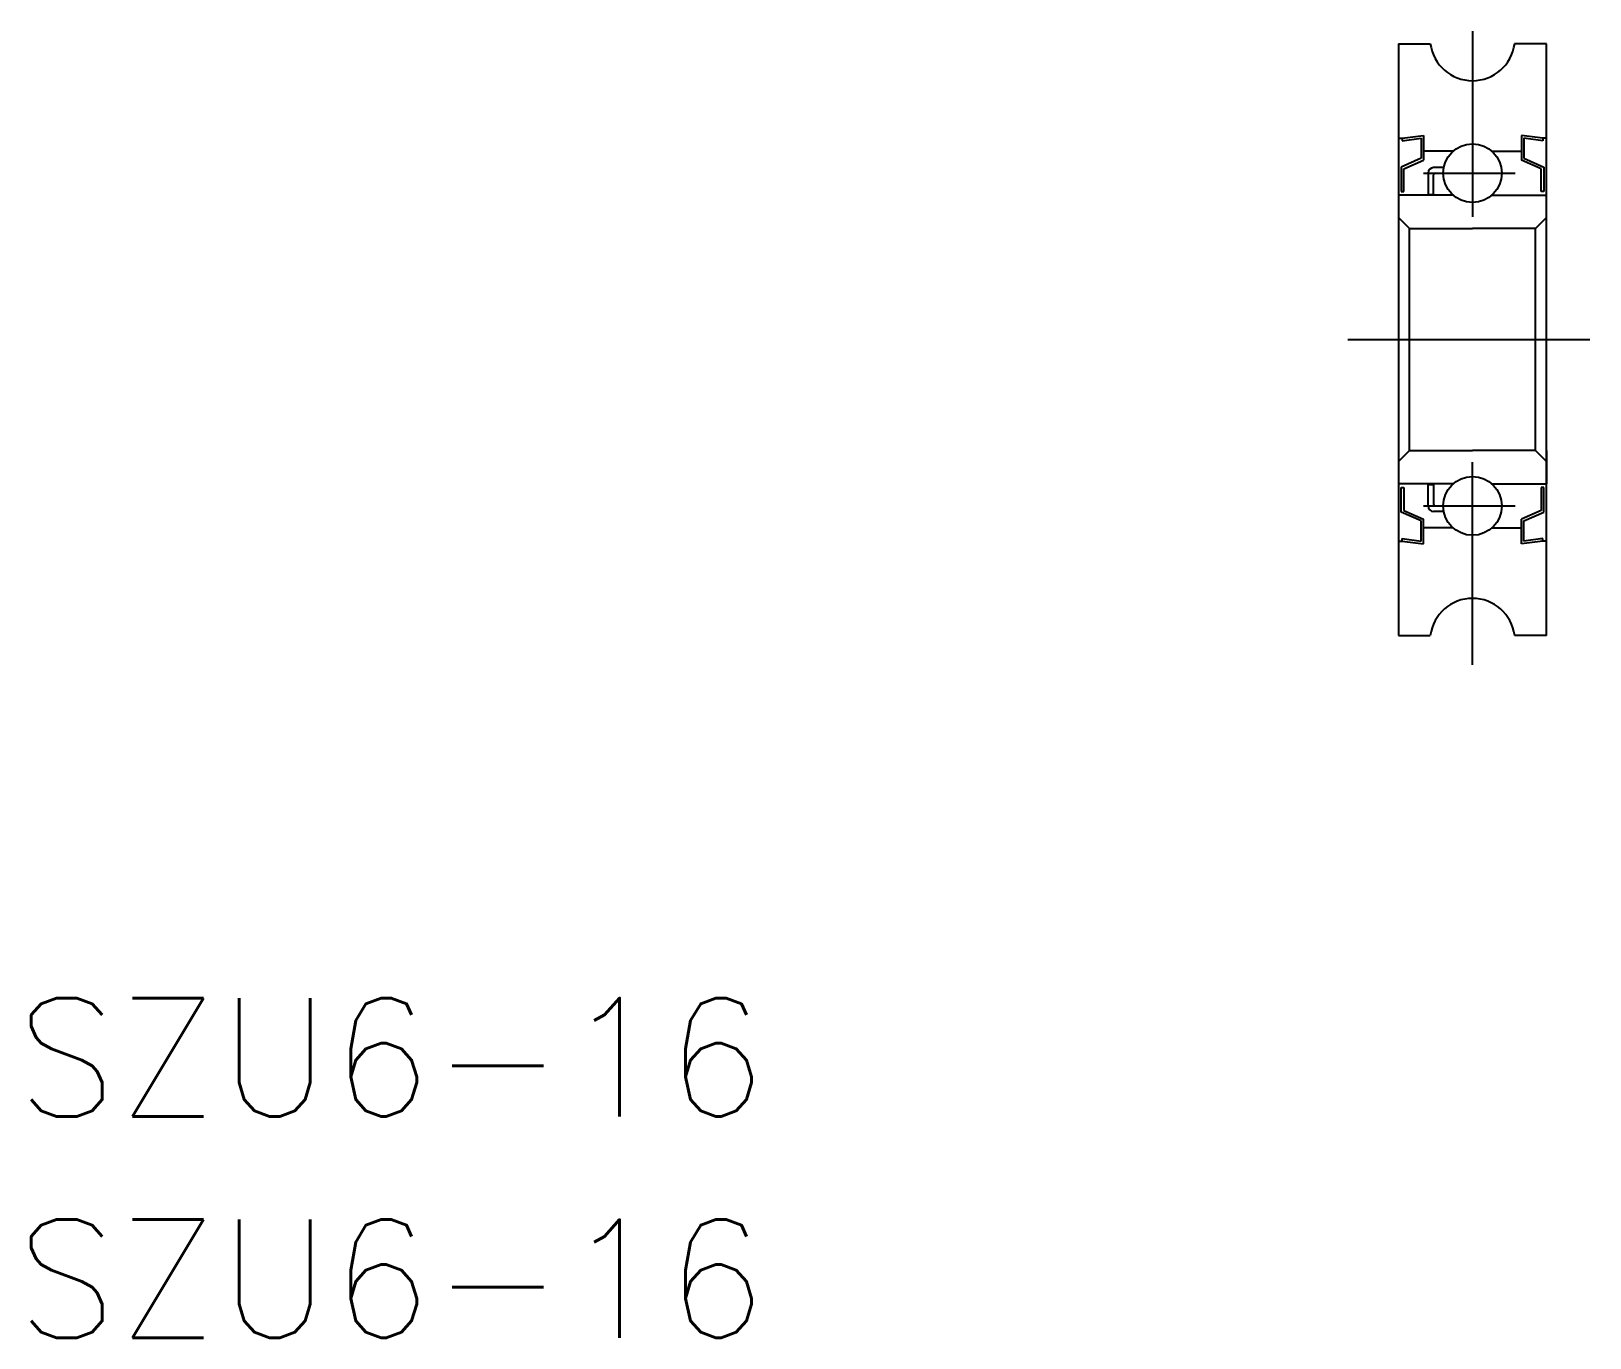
# Model space of a CAD drawing. Extents: x 76.2 to 118.3, y 147.8 to 183.1.
import ezdxf

# ---------------------------------------------------------------- set-up
doc = ezdxf.new("R2010")
doc.units = 0
doc.linetypes.add('CENTER', pattern=[17.5, 13, -1.5, 1.5, -1.5])
doc.layers.get('0').update_dxf_attribs({"linetype": 'CONTINUOUS'})
doc.layers.add('CENTER', color=1, linetype='CENTER')
doc.styles.get("Standard").update_dxf_attribs({"font": 'txt.shx', "bigfont": '@extfont2.shx'})

msp = doc.modelspace()

# ---------------------------------------------------------------- linework, layer by layer
at = {"color": 7, "linetype": 'CONTINUOUS'}
for p, q in [((113.145, 182.785), (113.674, 182.785)), ((113.145, 182.785), (113.145, 166.785)), ((113.145, 182.785), (114.005, 182.785)), ((117.145, 182.785), (116.285, 182.785)), ((117.145, 182.785), (116.616, 182.785)), ((117.145, 166.785), (117.145, 182.785)), ((113.145, 180.235), (113.245, 180.235)), ((113.245, 180.235), (113.82, 180.305)), ((113.245, 180.235), (113.245, 180.161)), ((113.245, 180.161), (113.755, 180.235)), ((113.755, 180.235), (113.755, 179.687)), ((113.82, 180.305), (113.82, 179.639)), ((117.045, 180.235), (116.47, 180.305)), ((116.47, 180.305), (116.47, 179.639)), ((117.045, 180.161), (116.535, 180.235)), ((116.535, 180.235), (116.535, 179.687)), ((117.145, 180.235), (117.045, 180.235)), ((117.045, 180.235), (117.045, 180.161)), ((113.755, 179.687), (113.215, 179.45)), ((113.285, 179.404), (113.82, 179.639)), ((114.616, 179.88), (113.82, 179.88)), ((115.674, 179.88), (116.47, 179.88)), ((117.005, 179.404), (116.47, 179.639)), ((116.535, 179.687), (117.075, 179.45)), ((113.215, 179.45), (113.215, 178.79)), ((113.285, 178.79), (113.285, 179.404)), ((113.945, 179.285), (113.945, 178.705)), ((114.366, 179.435), (114.095, 179.435)), ((114.095, 178.705), (114.095, 179.235)), ((114.145, 179.285), (114.351, 179.285)), ((117.005, 178.79), (117.005, 179.404)), ((117.075, 179.45), (117.075, 178.79)), ((114.614, 178.685), (113.145, 178.685)), ((113.215, 178.79), (113.285, 178.79)), ((113.945, 178.705), (114.095, 178.705)), ((115.649, 178.685), (117.145, 178.685)), ((117.075, 178.79), (117.005, 178.79)), ((117.145, 177.785), (117.145, 178.685)), ((113.145, 178.085), (113.445, 177.785)), ((117.145, 178.085), (116.845, 177.785)), ((113.445, 177.785), (115.145, 177.785)), ((113.445, 171.785), (113.445, 177.785)), ((116.845, 177.785), (115.145, 177.785)), ((116.845, 171.785), (116.845, 177.785)), ((113.145, 171.485), (113.445, 171.785)), ((113.445, 171.785), (115.145, 171.785)), ((116.845, 171.785), (115.145, 171.785)), ((117.145, 171.485), (116.845, 171.785)), ((117.145, 171.785), (117.145, 170.885)), ((114.614, 170.885), (113.145, 170.885)), ((113.215, 170.779), (113.285, 170.779)), ((113.215, 170.119), (113.215, 170.779)), ((113.285, 170.779), (113.285, 170.165)), ((113.945, 170.865), (114.095, 170.865)), ((113.945, 170.285), (113.945, 170.865)), ((114.095, 170.865), (114.095, 170.335)), ((115.649, 170.885), (117.145, 170.885)), ((117.075, 170.779), (117.005, 170.779)), ((117.005, 170.779), (117.005, 170.165)), ((117.075, 170.119), (117.075, 170.779)), ((114.145, 170.285), (114.351, 170.285)), ((113.755, 169.882), (113.215, 170.119)), ((113.285, 170.165), (113.82, 169.93)), ((113.755, 169.335), (113.755, 169.882)), ((113.82, 169.264), (113.82, 169.93)), ((114.366, 170.135), (114.095, 170.135)), ((117.005, 170.165), (116.47, 169.93)), ((116.47, 169.264), (116.47, 169.93)), ((116.535, 169.882), (117.075, 170.119)), ((116.535, 169.335), (116.535, 169.882)), ((113.245, 169.335), (113.245, 169.408)), ((113.245, 169.408), (113.755, 169.335)), ((114.616, 169.69), (113.82, 169.69)), ((115.674, 169.69), (116.47, 169.69)), ((117.045, 169.408), (116.535, 169.335)), ((117.045, 169.335), (117.045, 169.408)), ((113.145, 169.335), (113.245, 169.335)), ((113.245, 169.335), (113.82, 169.264)), ((117.045, 169.335), (116.47, 169.264)), ((117.145, 169.335), (117.045, 169.335)), ((113.145, 166.785), (113.674, 166.785)), ((113.145, 166.785), (114.005, 166.785)), ((117.145, 166.785), (116.285, 166.785)), ((117.145, 166.785), (116.616, 166.785))]:
    msp.add_line(p, q, dxfattribs=at)
for centre in [(115.145, 179.285), (115.145, 170.285)]:
    msp.add_circle(centre, 0.794, dxfattribs=at)
for centre, radius, start, end in [((115.145, 182.935), 1.15, 187.4947, 352.5053), ((114.095, 179.285), 0.15, 90, 180), ((114.145, 179.235), 0.05, 90, 180), ((114.095, 170.285), 0.15, 180, 270), ((114.145, 170.335), 0.05, 180, 270), ((115.145, 166.635), 1.15, 7.4947, 172.5053)]:
    msp.add_arc(centre, radius, start, end, dxfattribs=at)
at = {"layer": 'CENTER', "color": 1, "linetype": 'CENTER'}
for p, q in [((115.145, 183.125), (115.145, 178.1)), ((113.82, 179.285), (116.296, 179.285)), ((111.777, 174.785), (118.317, 174.785)), ((115.145, 165.985), (115.145, 171.469)), ((113.82, 170.285), (116.296, 170.285))]:
    msp.add_line(p, q, dxfattribs=at)

# ---------------------------------------------------------------- texts
at = {"color": 7, "linetype": 'CONTINUOUS'}
for p in [(75.767, 153.775), (75.767, 147.787)]:
    msp.add_text('SZU6-16', height=3.2, dxfattribs=at).set_placement(p)

doc.saveas('drawing.dxf')
